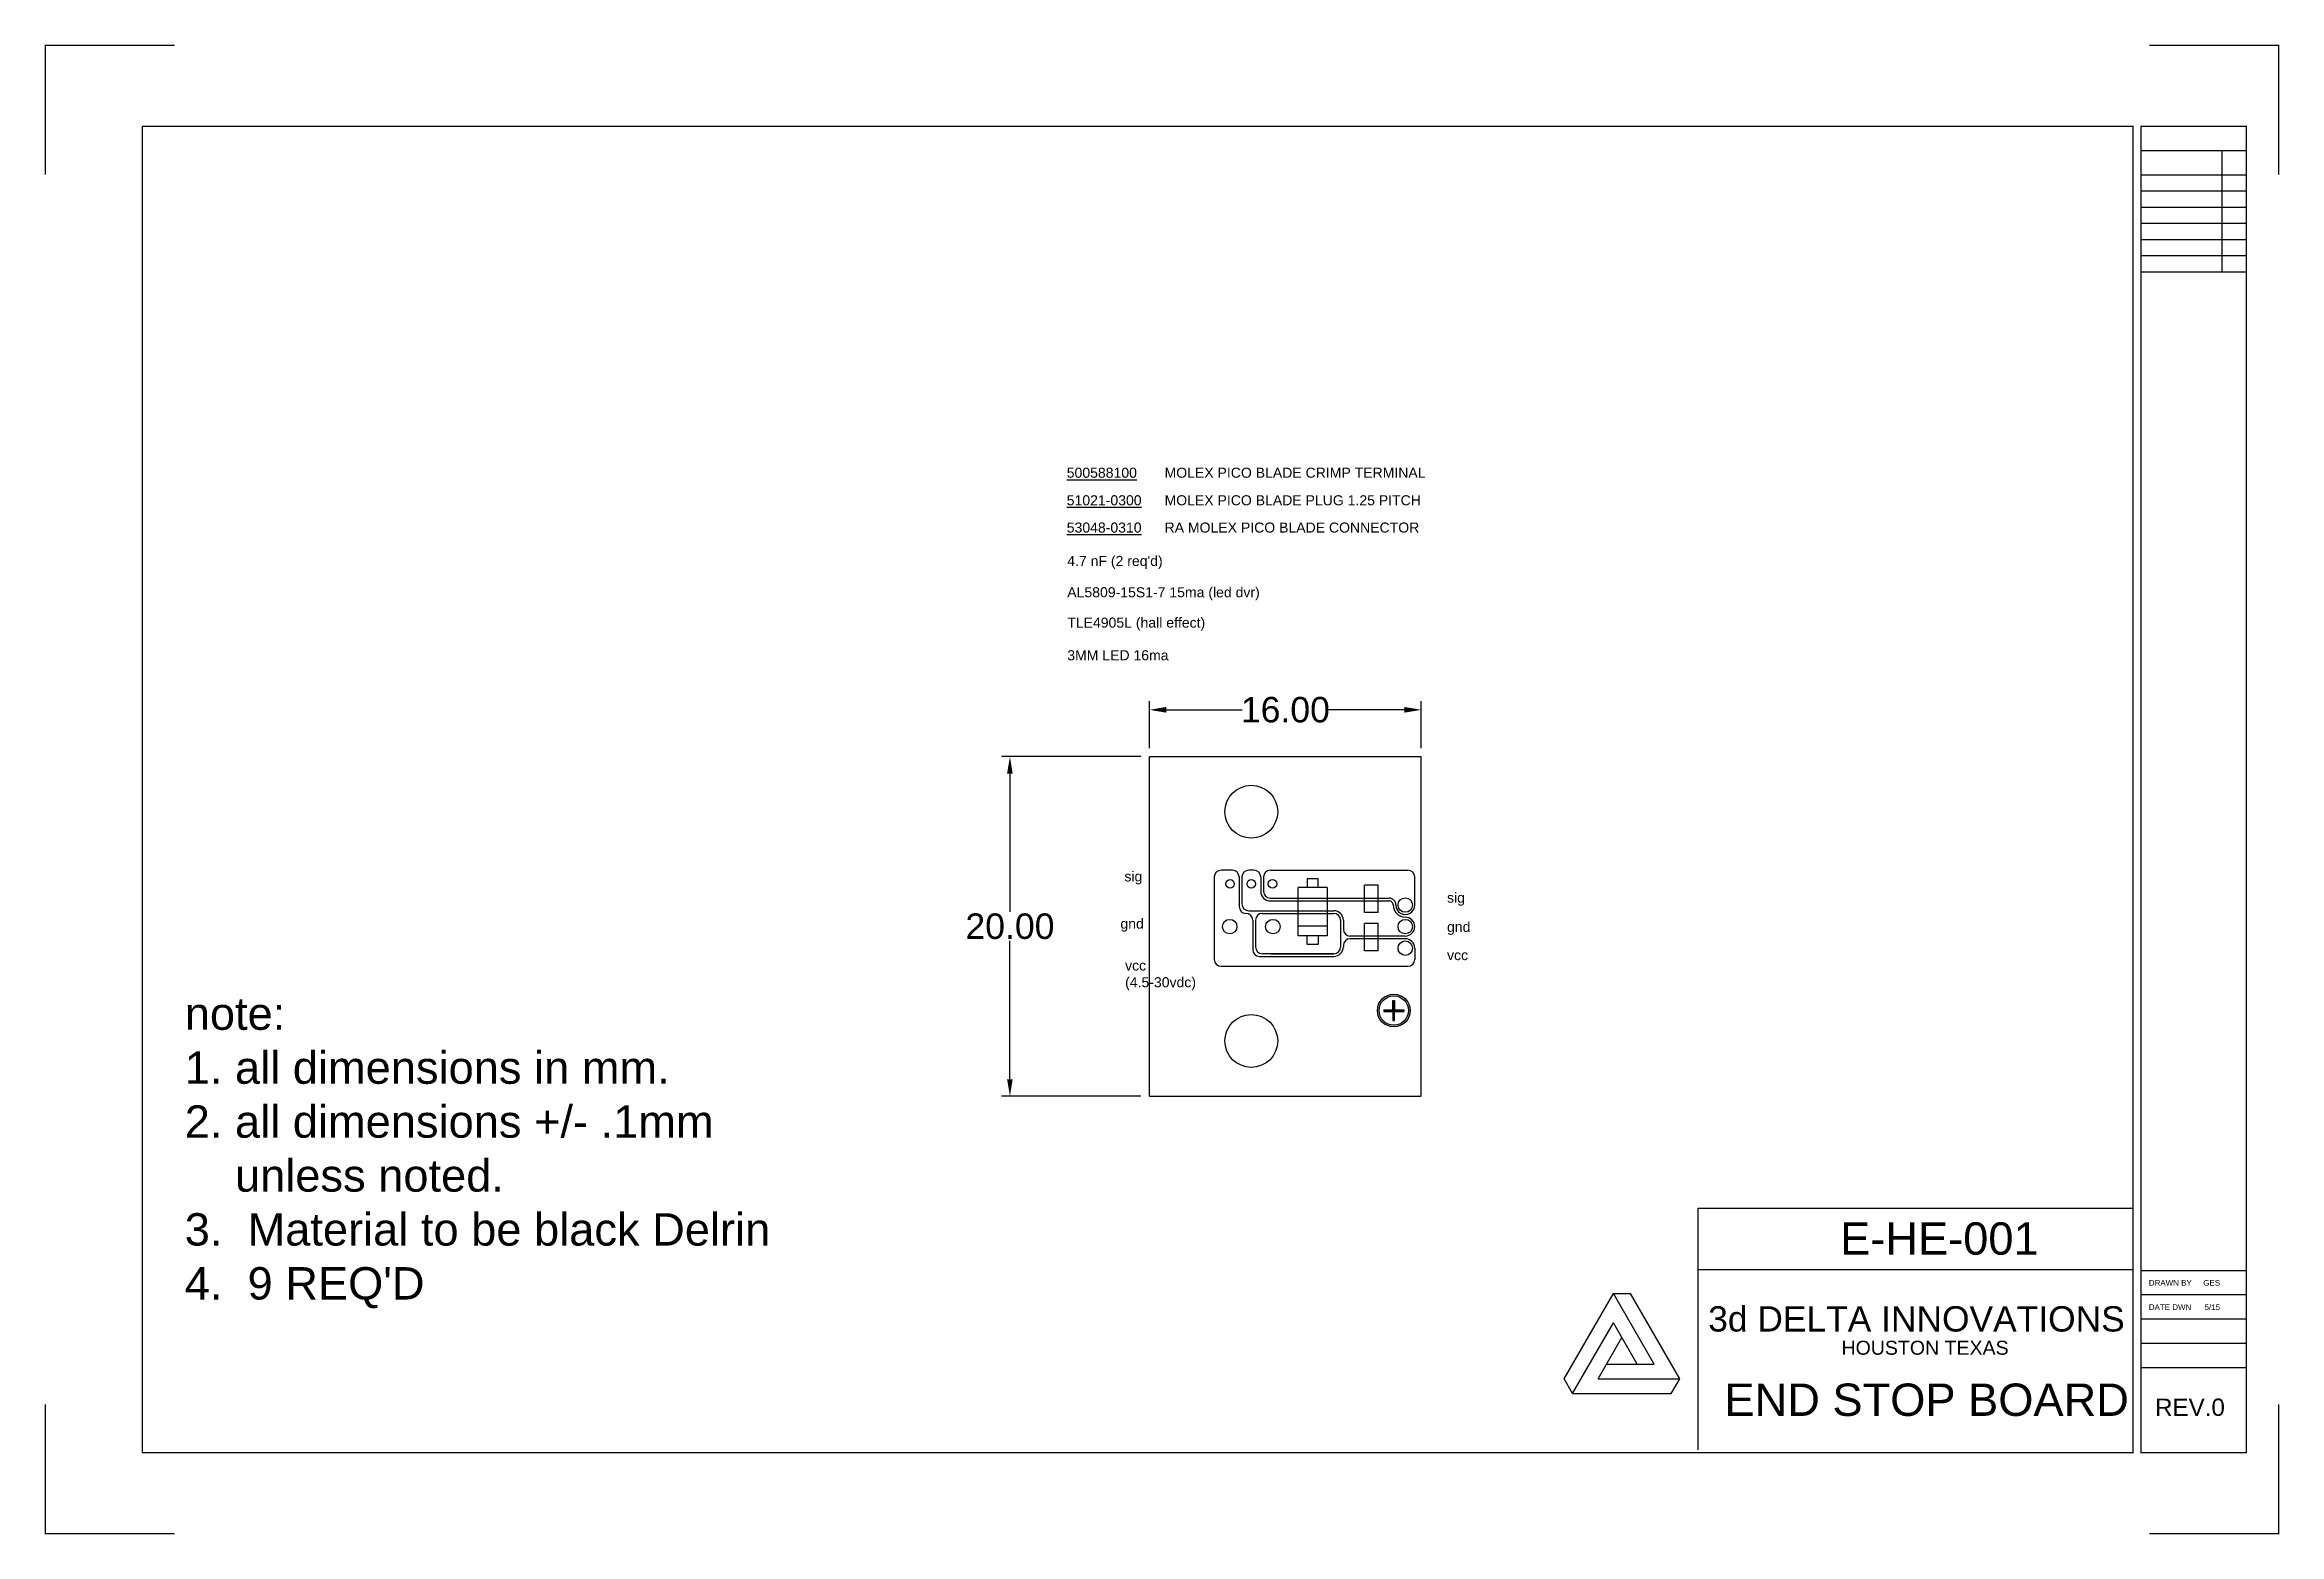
# Model space of a CAD drawing. Header units: inches. Extents: x 268 to 399, y -47 to 41.
import ezdxf

# ---------------------------------------------------------------- set-up
doc = ezdxf.new("R2010")
doc.units = ezdxf.units.IN
doc.header["$MEASUREMENT"] = 0
doc.layers.add('Title Block', color=7, linetype='Continuous')
doc.styles.get("Standard").update_dxf_attribs({"font": 'arial.ttf'})
doc.dimstyles.get("Standard").update_dxf_attribs({"dimtxt": 1.5, "dimasz": 1, "dimexe": 0.5, "dimexo": 0.5, "dimgap": 0.09, "dimtad": 0, "dimtih": 1, "dimtoh": 1, "dimzin": 0, "dimdsep": 46, "dimtxsty": 'Standard', "dimcen": 0.09, "dimadec": 0, "dimazin": 0, "dimtfac": 1, "dimtofl": 0, "dimtmove": 0, "dimatfit": 3, "dimfxl": 0, "dimtolj": 1, "dimtzin": 0, "dimarcsym": 0})

# ---------------------------------------------------------------- blocks, each defined once
blk = doc.blocks.new('*D9')
at = {"color": 0, "lineweight": -2}
for p, q in [((332.32, -0.84), (324.11, -0.84)), ((324.61, -1.84), (324.61, -9.98)), ((324.61, -19.84), (324.61, -11.7)), ((332.32, -20.84), (324.11, -20.84))]:
    blk.add_line(p, q, dxfattribs=at)
at = {"color": 0}
for points in [[(324.44, -1.84), (324.77, -1.84), (324.61, -0.84)], [(324.44, -19.84), (324.77, -19.84), (324.61, -20.84)]]:
    blk.add_solid(points, dxfattribs=at)
at = {"layer": 'Defpoints', "color": 0}
for p in [(332.82, -0.84), (324.61, -20.84), (332.82, -20.84)]:
    blk.add_point(p, dxfattribs=at)
at = {"color": 0, "insert": (324.61, -10.84), "char_height": 1.5, "attachment_point": 5}
blk.add_mtext('\\A1;20.00', dxfattribs=at)
blk = doc.blocks.new('*D10')
at = {"color": 0, "lineweight": -2}
for p, q in [((332.82, -0.34), (332.82, 2.41)), ((333.82, 1.91), (338.27, 1.91)), ((347.82, 1.91), (343.36, 1.91)), ((348.82, -0.34), (348.82, 2.41))]:
    blk.add_line(p, q, dxfattribs=at)
at = {"color": 0}
for points in [[(333.82, 2.08), (333.82, 1.74), (332.82, 1.91)], [(347.82, 2.08), (347.82, 1.74), (348.82, 1.91)]]:
    blk.add_solid(points, dxfattribs=at)
at = {"layer": 'Defpoints', "color": 0}
for p in [(348.82, 1.91), (332.82, -0.84), (348.82, -0.84)]:
    blk.add_point(p, dxfattribs=at)
at = {"color": 0, "insert": (340.82, 1.91), "char_height": 1.5, "attachment_point": 5}
blk.add_mtext('\\A1;16.00', dxfattribs=at)

msp = doc.modelspace()

# ---------------------------------------------------------------- hatches: boundary and pattern name
h = msp.add_hatch(color=256)
h.dxf.hatch_style = 1
h.paths.add_polyline_path([(348.165, -15.795, 1), (346.235, -15.795, 1)])
h.paths.add_polyline_path([(348.065, -15.795, 1), (346.336, -15.795, 1)], flags=16)
h.paths.add_polyline_path([(347.251, -15.21), (347.251, -15.745), (347.786, -15.745), (347.786, -15.845), (347.251, -15.845), (347.251, -16.381), (347.15, -16.381), (347.15, -15.845), (346.615, -15.845), (346.615, -15.745), (347.15, -15.745), (347.15, -15.21)], flags=0)
h = msp.add_hatch(color=256)
h.dxf.hatch_style = 1
h.paths.add_polyline_path([(347.251, -15.21), (347.15, -15.21), (347.15, -15.745), (346.615, -15.745), (346.615, -15.845), (347.15, -15.845), (347.15, -16.381), (347.251, -16.381), (347.251, -15.845), (347.786, -15.845), (347.786, -15.745), (347.251, -15.745)])

# ---------------------------------------------------------------- linework, layer by layer
for p, q in [((332.816, -20.839), (332.816, -0.839)), ((332.816, -0.839), (348.816, -0.839)), ((348.816, -20.839), (348.816, -0.839)), ((345.484, -10.015), (345.484, -8.415)), ((346.284, -8.415), (345.484, -8.415)), ((346.284, -10.015), (346.284, -8.415)), ((346.284, -10.015), (345.484, -10.015)), ((345.484, -12.277), (345.484, -10.677)), ((346.284, -10.677), (345.484, -10.677)), ((346.284, -12.277), (346.284, -10.677)), ((346.284, -12.277), (345.484, -12.277)), ((346.615, -15.745), (347.15, -15.745)), ((346.615, -15.745), (346.615, -15.845)), ((347.15, -15.745), (347.15, -15.21)), ((347.15, -15.21), (347.251, -15.21)), ((347.251, -15.21), (347.251, -15.745)), ((347.251, -15.745), (347.786, -15.745)), ((347.786, -15.745), (347.786, -15.845)), ((346.615, -15.845), (347.15, -15.845)), ((347.15, -15.845), (347.15, -16.381)), ((347.15, -16.381), (347.251, -16.381)), ((347.251, -15.845), (347.786, -15.845)), ((347.251, -16.381), (347.251, -15.845)), ((332.816, -20.839), (348.816, -20.839)), ((365.113, -41.657), (365.113, -27.426)), ((365.113, -27.426), (390.709, -27.426)), ((365.113, -31.052), (390.709, -31.052))]:
    msp.add_line(p, q)
at = {"color": 6}
for p, q in [((337.701, -7.533), (337.039, -7.533)), ((338.971, -7.533), (338.661, -7.533)), ((339.931, -7.533), (348.035, -7.533)), ((336.639, -7.933), (336.639, -12.787)), ((338.101, -7.933), (338.101, -9.679)), ((338.261, -7.933), (338.261, -9.519)), ((339.371, -7.933), (339.371, -8.78)), ((339.531, -7.933), (339.531, -8.78)), ((339.931, -9.18), (346.925, -9.18)), ((348.435, -9.585), (348.435, -7.933)), ((338.501, -10.079), (338.501, -10.079)), ((338.661, -9.919), (343.673, -9.919)), ((338.901, -10.479), (338.901, -12.208)), ((339.061, -10.479), (339.061, -12.048)), ((339.461, -10.079), (343.673, -10.079)), ((339.931, -9.34), (346.925, -9.34)), ((344.073, -10.479), (344.073, -12.048)), ((344.233, -10.479), (344.233, -11.01)), ((347.88, -11.41), (344.633, -11.41)), ((347.88, -11.57), (344.633, -11.57)), ((339.301, -12.608), (343.673, -12.608)), ((343.673, -12.448), (339.461, -12.448)), ((339.959, -12.448), (343.673, -12.448)), ((344.233, -11.97), (344.233, -12.048)), ((348.435, -12.125), (348.435, -12.787)), ((337.039, -13.187), (348.035, -13.187)), ((357.225, -37.476), (360.129, -32.446)), ((362.531, -36.607), (360.129, -32.446)), ((360.129, -32.446), (361.132, -32.446)), ((364.036, -37.476), (361.132, -32.446)), ((357.726, -38.345), (360.129, -34.184)), ((361.527, -36.607), (360.129, -34.184)), ((359.232, -37.476), (360.63, -35.053)), ((359.734, -36.607), (362.531, -36.607)), ((357.726, -38.345), (357.225, -37.476)), ((359.232, -37.476), (364.036, -37.476)), ((363.534, -38.345), (364.036, -37.476)), ((357.726, -38.345), (363.534, -38.345))]:
    msp.add_line(p, q, dxfattribs=at)
at = {"color": 3}
for p, q in [((341.577, -11.401), (341.577, -8.551)), ((343.277, -8.551), (341.577, -8.551)), ((342.752, -8.051), (342.102, -8.051)), ((342.102, -8.051), (342.102, -8.551)), ((342.752, -8.551), (342.102, -8.551)), ((342.752, -8.551), (342.752, -8.051)), ((343.277, -8.551), (343.277, -11.401)), ((343.277, -10.82), (341.577, -10.82)), ((343.277, -11.401), (341.577, -11.401)), ((342.102, -11.901), (342.102, -11.401)), ((342.752, -11.401), (342.752, -11.901)), ((342.752, -11.901), (342.102, -11.901))]:
    msp.add_line(p, q, dxfattribs=at)
for centre, radius in [((338.816, -4.089), 1.555), ((337.566, -8.334), 0.25), ((338.816, -8.334), 0.25), ((340.066, -8.334), 0.25), ((347.2, -15.795), 0.965), ((347.2, -15.795), 0.865), ((338.816, -17.589), 1.555)]:
    msp.add_circle(centre, radius)
at = {"color": 6}
for centre in [(347.88, -9.585), (337.546, -10.855), (340.086, -10.855), (347.88, -10.855), (347.88, -12.125)]:
    msp.add_circle(centre, 0.426, dxfattribs=at)
for centre, radius, start, end in [((337.039, -7.933), 0.4, 90, 180), ((337.701, -7.933), 0.4, 0, 90), ((338.661, -7.933), 0.4, 90, 180), ((338.971, -7.933), 0.4, 0, 90), ((339.931, -7.933), 0.4, 90, 180), ((348.035, -7.933), 0.4, 0, 90), ((339.931, -8.78), 0.56, 180, 270), ((339.931, -8.78), 0.4, 180, 270), ((346.925, -9.58), 0.4, 359.70002, 90), ((338.501, -9.679), 0.4, 180, 270), ((338.661, -9.519), 0.4, 180, 270), ((338.501, -10.479), 0.4, 0, 90), ((339.461, -10.479), 0.4, 90, 180), ((343.673, -10.479), 0.56, 0, 90), ((343.673, -10.479), 0.4, 0, 90), ((346.925, -9.58), 0.24, 359.70002, 90), ((347.88, -9.585), 0.715, 179.70002, 270), ((347.88, -9.585), 0.555, 179.70002, 0), ((347.88, -10.855), 0.555, 270, 90), ((344.633, -11.01), 0.4, 180, 270), ((344.633, -11.97), 0.4, 90, 180), ((347.88, -12.125), 0.555, 0, 90), ((337.039, -12.787), 0.4, 180, 270), ((339.301, -12.208), 0.4, 180, 270), ((339.461, -12.048), 0.4, 180, 270), ((343.673, -12.048), 0.4, 270, 0), ((343.673, -12.048), 0.56, 270, 0), ((348.035, -12.787), 0.4, 270, 0)]:
    msp.add_arc(centre, radius, start, end, dxfattribs=at)
at = {"layer": 'Title Block'}
for p, q in [((391.185, 34.842), (397.377, 34.842)), ((395.948, 27.698), (395.948, 34.842)), ((391.185, 33.413), (397.377, 33.413)), ((391.185, 32.461), (397.377, 32.461)), ((391.185, 31.508), (397.377, 31.508)), ((391.185, 30.556), (397.377, 30.556)), ((391.185, 29.603), (397.377, 29.603)), ((391.185, 28.651), (397.377, 28.651)), ((391.185, 27.698), (397.377, 27.698)), ((391.185, -31.093), (397.377, -31.093)), ((391.185, -32.521), (397.377, -32.521)), ((391.185, -33.95), (397.377, -33.95)), ((391.185, -35.379), (397.377, -35.379)), ((391.185, -36.808), (397.377, -36.808))]:
    msp.add_line(p, q, dxfattribs=at)
at = {"layer": 'Title Block', "const_width": 0.0762}
for points in [[(267.837, 33.413), (267.837, 41.033), (275.457, 41.033)], [(391.662, 41.033), (399.282, 41.033), (399.282, 33.413)], [(267.837, -38.977), (267.837, -46.597), (275.457, -46.597)], [(391.662, -46.597), (399.282, -46.597), (399.282, -38.977)]]:
    msp.add_lwpolyline(points, dxfattribs=at)
for points in [[(273.552, -41.834), (390.709, -41.834), (390.709, 36.271), (273.552, 36.271)], [(391.185, -41.834), (397.377, -41.834), (397.377, 36.271), (391.185, 36.271)]]:
    msp.add_lwpolyline(points, close=True, dxfattribs=at)

# ---------------------------------------------------------------- texts
at = {"color": 2}
for s, p in [('%%U500588100', (327.952, 15.574)), (' MOLEX PICO BLADE CRIMP TERMINAL', (333.481, 15.574)), ('%%U51021-0300', (327.952, 13.952)), (' MOLEX PICO BLADE PLUG 1.25 PITCH', (333.481, 13.952)), ('%%U53048-0310', (327.952, 12.346)), (' RA MOLEX PICO BLADE CONNECTOR', (333.481, 12.346))]:
    msp.add_text(s, height=0.59072, dxfattribs=at).set_placement(p)
at = {"color": 2, "char_height": 0.59072}
for s, width, insert, attachment_point in [("\\pt0.59072;4.7 nF (2 req'd)", 9.05298, (327.983, 10.202), 7), ('\\pt0.59072;\\PAL5809-15S1-7 15ma (led dvr)  ', 15.44045, (327.983, 8.358), 7), ('\\pt0.59072;TLE4905L (hall effect)', 12.35717, (327.983, 6.572), 7), ('\\pt0.59072;3MM LED 16ma', 9.2312, (327.983, 4.818), 7), ('\\pt0.59072;sig', 0.96624, (331.347, -7.604), 1), ('\\pt0.59072;sig', 0.96624, (350.336, -8.855), 1), ('\\pt0.59072;gnd', 0.96624, (331.111, -10.386), 1), ('\\pt0.59072;gnd', 0.96624, (350.336, -10.573), 1), ('vcc \\P(4.5-30vdc)', 0.96624, (331.388, -12.849), 1), ('\\pt0.59072;vcc   ', 0.96624, (350.336, -12.238), 1)]:
    msp.add_mtext_dynamic_manual_height_columns(s, width=width, gutter_width=1, heights=[0], dxfattribs=dict(at, insert=insert, attachment_point=attachment_point))
at = {"attachment_point": 1}
for s, insert, char_height, width in [("note: \\P1. all dimensions in mm.\\P2. all dimensions +/- .1mm \\P    unless noted.\\P3.  Material to be black Delrin\\P4.  9 REQ'D ", (276.041, -15.026), 1.905, 35.05639), ('E-HE-001', (373.471, -28.266), 1.905, 32.74624), ('DRAWN BY', (391.641, -31.662), 0.3355, 5.76752), ('GES', (394.846, -31.662), 0.3355, 5.76752), ('3d DELTA INNOVATIONS', (365.707, -33.205), 1.48977, 25.60854), ('DATE DWN      5/15', (391.641, -33.091), 0.33552, 5.76752), ('HOUSTON TEXAS', (373.551, -35.238), 0.82306, 14.14799), ('END STOP BOARD', (366.662, -37.758), 1.905, 32.74624), ('REV.0', (392.008, -38.644), 1.0175, 17.48972)]:
    msp.add_mtext(s, dxfattribs=dict(at, insert=insert, char_height=char_height, width=width))

# ---------------------------------------------------------------- dimensions: what is measured, and where the dimension line sits
dim = msp.add_linear_dim(base=(348.816, 1.91), p1=(332.816, -0.839), p2=(348.816, -0.839), dimstyle='Standard')
dim.commit()
dim.dimension.update_dxf_attribs({"geometry": '*D10', "text_midpoint": (340.816, 1.91)})
dim = msp.add_linear_dim(base=(324.608, -20.839), p1=(332.816, -0.839), p2=(332.816, -20.839), angle=90, dimstyle='Standard')
dim.commit()
dim.dimension.update_dxf_attribs({"geometry": '*D9', "text_midpoint": (324.608, -10.839)})

doc.saveas('drawing.dxf')
